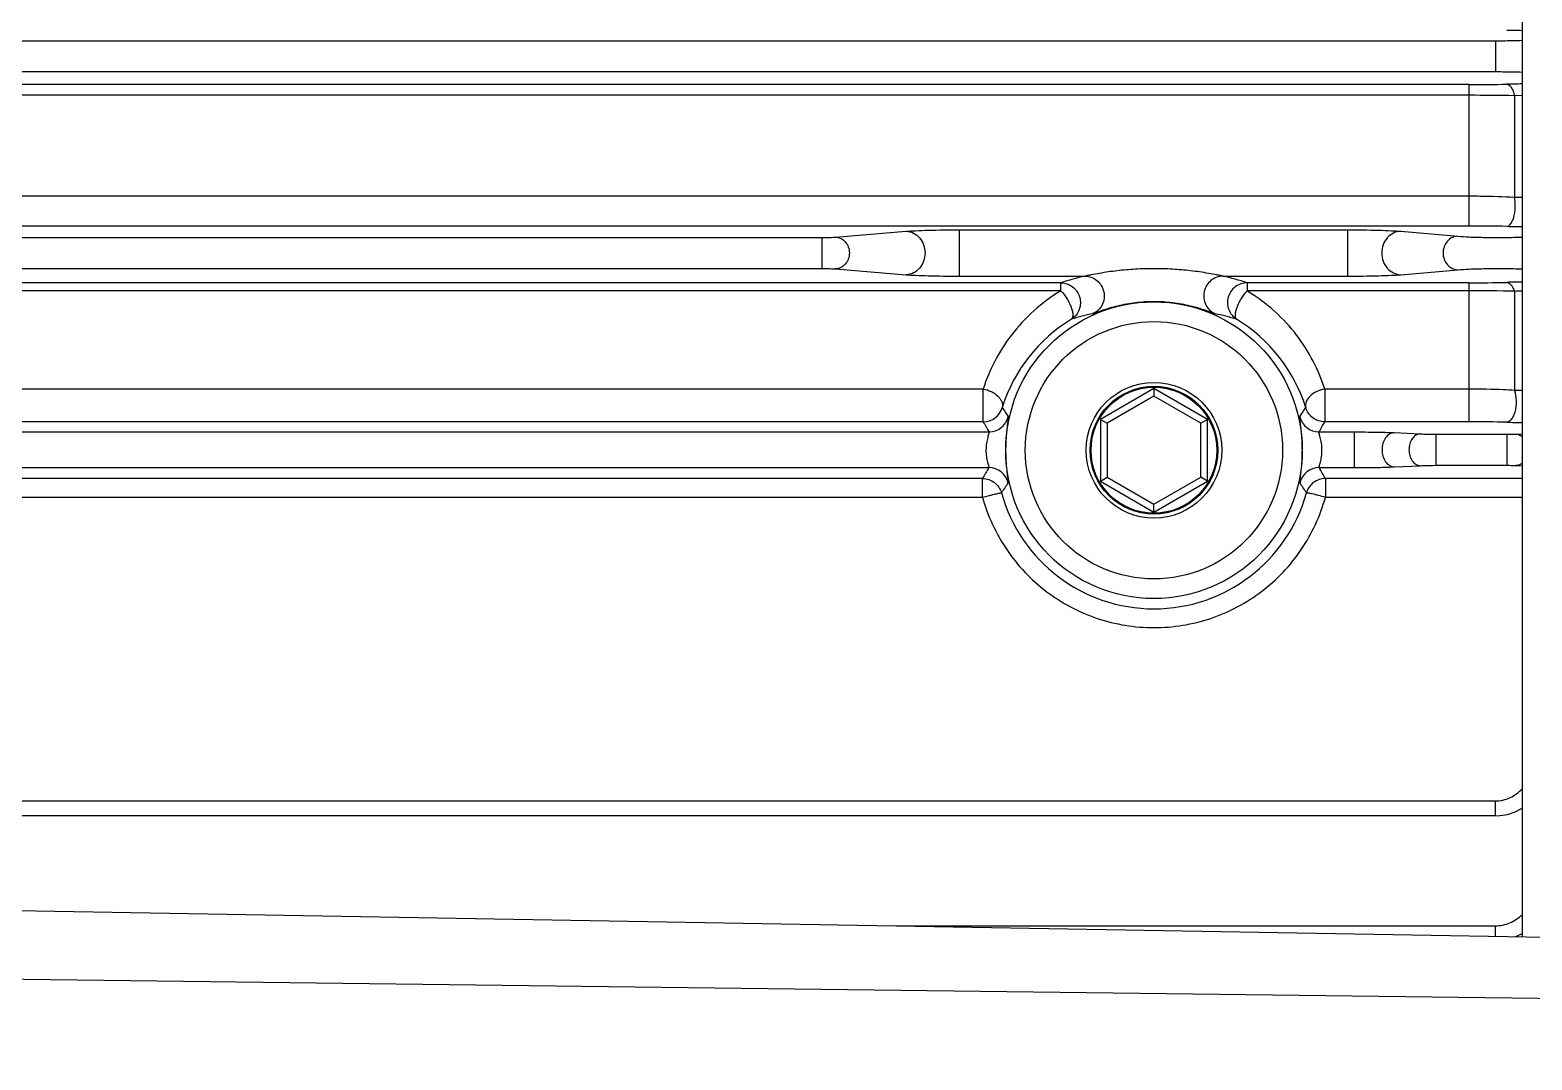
# Model space of a CAD drawing. Header units: millimetres. Extents: x -6 to 705, y -10 to 538.
# Drawn here: x 196.914 to 199.375, y 216.309 to 217.996 of the extents above; entities that cross this region are included whole.
import ezdxf

# ---------------------------------------------------------------- set-up
doc = ezdxf.new("R2010")
doc.units = ezdxf.units.MM
doc.layers.add('02___PRT_ALL_AXES', color=7, linetype='Continuous')

msp = doc.modelspace()

# ---------------------------------------------------------------- linework, layer by layer
at = {"color": 8, "linetype": 'Continuous', "lineweight": -3}
for p, q in [((194.9707, 217.9788), (199.3152, 217.9788)), ((199.3152, 217.9788), (199.3152, 217.9282)), ((194.9707, 217.9282), (199.3152, 217.9282)), ((199.2718, 217.907), (195.014, 217.907)), ((199.2718, 217.907), (199.2718, 217.6754)), ((199.2718, 217.8894), (195.014, 217.8894)), ((199.3589, 217.8892), (199.3463, 217.8888)), ((199.3463, 217.8888), (199.3463, 217.7226)), ((195.014, 217.7246), (199.2718, 217.7246)), ((199.3463, 217.7226), (199.3589, 217.7224)), ((195.014, 217.6754), (199.2718, 217.6754)), ((198.234, 217.6572), (198.3497, 217.6667)), ((198.4364, 217.669), (198.4364, 217.5932)), ((198.4364, 217.669), (199.0726, 217.669)), ((199.0726, 217.669), (199.0726, 217.5932)), ((199.1601, 217.6667), (199.2535, 217.6586)), ((196.0747, 217.6565), (198.2112, 217.6565)), ((198.2112, 217.6565), (198.2112, 217.6057)), ((196.0747, 217.6057), (198.2112, 217.6057)), ((198.234, 217.6051), (198.3497, 217.5955)), ((198.4364, 217.5932), (198.6424, 217.5932)), ((198.869, 217.5932), (199.0726, 217.5932)), ((199.1601, 217.5956), (199.2535, 217.6036)), ((198.6033, 217.5692), (195.6826, 217.5692)), ((198.6033, 217.5822), (195.6827, 217.5822)), ((198.6033, 217.5692), (198.6033, 217.5822)), ((198.9082, 217.5822), (198.9082, 217.5692)), ((199.2718, 217.5692), (198.9082, 217.5692)), ((199.2718, 217.5822), (198.9083, 217.5822)), ((199.2718, 217.5822), (199.2718, 217.3546)), ((199.3463, 217.5683), (199.3463, 217.4059)), ((198.476, 217.4083), (195.8099, 217.4083)), ((198.476, 217.3546), (198.476, 217.4083)), ((198.7557, 217.4092), (198.6681, 217.3586)), ((198.7557, 217.3965), (198.6791, 217.3523)), ((198.7557, 217.4092), (198.7557, 217.3965)), ((198.8434, 217.3586), (198.7557, 217.4092)), ((198.8324, 217.3523), (198.7557, 217.3965)), ((199.0355, 217.4083), (199.0355, 217.3546)), ((199.2718, 217.4083), (199.0355, 217.4083)), ((199.3589, 217.4057), (199.3463, 217.4059)), ((198.476, 217.3546), (195.8099, 217.3546)), ((198.6681, 217.3586), (198.6681, 217.2574)), ((198.6681, 217.3586), (198.6791, 217.3523)), ((198.6791, 217.3523), (198.6791, 217.2637)), ((198.8434, 217.3586), (198.8324, 217.3523)), ((198.8324, 217.2637), (198.8324, 217.3523)), ((198.8434, 217.2574), (198.8434, 217.3586)), ((199.2718, 217.3546), (199.0355, 217.3546)), ((195.8004, 217.338), (198.4854, 217.338)), ((199.026, 217.338), (199.0838, 217.338)), ((199.0838, 217.338), (199.0838, 217.2795)), ((199.1493, 217.3368), (199.192, 217.3348)), ((199.2178, 217.3343), (199.2178, 217.2833)), ((199.2178, 217.3343), (199.3338, 217.3343)), ((199.3338, 217.3343), (199.3338, 217.2833)), ((199.3489, 217.3346), (199.3589, 217.3351)), ((195.8008, 217.2795), (198.4851, 217.2795)), ((199.0264, 217.2795), (199.0838, 217.2795)), ((199.1493, 217.2807), (199.192, 217.2827)), ((199.2178, 217.2833), (199.3338, 217.2833)), ((199.3489, 217.2829), (199.3589, 217.2824)), ((198.4748, 217.2616), (195.8111, 217.2616)), ((198.4748, 217.2308), (198.4748, 217.2616)), ((198.6681, 217.2574), (198.6791, 217.2637)), ((198.6681, 217.2574), (198.7557, 217.2068)), ((198.6791, 217.2637), (198.7557, 217.2195)), ((198.7557, 217.2195), (198.8324, 217.2637)), ((198.7557, 217.2068), (198.8434, 217.2574)), ((198.8434, 217.2574), (198.8324, 217.2637)), ((199.0367, 217.2616), (199.0367, 217.2308)), ((199.3589, 217.2616), (199.0367, 217.2616)), ((198.4748, 217.2308), (195.811, 217.2308)), ((198.7557, 217.2068), (198.7557, 217.2195)), ((199.3589, 217.2308), (199.0366, 217.2308)), ((194.9707, 216.7335), (199.3152, 216.7335)), ((199.3151, 216.7091), (199.3152, 216.7335)), ((199.3151, 216.7091), (194.9707, 216.7091)), ((194.482, 216.5963), (200.7756, 216.4864)), ((198.3338, 216.529), (199.3152, 216.529)), ((199.3152, 216.5119), (199.3152, 216.529)), ((199.3486, 216.5113), (199.3589, 216.5163)), ((194.482, 216.4723), (200.7756, 216.3927))]:
    msp.add_line(p, q, dxfattribs=at)
msp.add_lwpolyline([(199.3151, 216.7091), (199.3222, 216.7094), (199.3349, 216.7115), (199.3475, 216.7157), (199.3589, 216.7215)], dxfattribs=at)
at = {"color": 1}
msp.add_circle((211.1234, 217.2284), 28.8225, dxfattribs=at)
at = {"color": 8, "linetype": 'Continuous', "lineweight": -3}
for radius in [0.243, 0.2108, 0.1111, 0.1047, 0.1031]:
    msp.add_circle((198.7557, 217.308), radius, dxfattribs=at)
for centre, radius, start, end in [((199.5594, 229.6525), 11.6584, 268.89135, 269.01444), ((199.2734, 220.8506), 2.9436, 269.9699, 271.1774), ((199.5599, 207.0541), 10.8558, 91.0608, 91.19297), ((199.2733, 213.3351), 4.5543, 89.0818, 90.0183), ((199.2722, 214.6071), 3.0682, 88.8485, 90.0069), ((199.5581, 228.4612), 10.7887, 268.80914, 268.94212), ((198.7613, 217.095), 0.5122, 103.4228, 107.9741), ((198.7483, 217.0873), 0.5202, 72.0858, 76.5752), ((199.2733, 220.2164), 2.6341, 269.9671, 271.3164), ((199.2735, 214.5749), 2.9943, 88.6077, 90.0322), ((199.5575, 207.974), 9.6116, 91.18406, 91.33331), ((199.5528, 211.3341), 6.2376, 91.78149, 91.89731), ((198.7571, 217.2987), 0.2624, 121.3858, 162.3888), ((198.7587, 217.0483), 0.4942, 102.0465, 106.25), ((198.751, 217.0428), 0.4999, 73.7302, 77.8954), ((198.7543, 217.2987), 0.2624, 17.609, 58.5937), ((198.476, 217.3869), 0.0323, 270.0489, 344.1839), ((198.9527, 217.6579), 0.5262, 212.1229, 214.0838), ((198.5589, 217.6579), 0.5261, 325.9135, 327.8743), ((199.0119, 217.6488), 0.6113, 208.765, 210.5549), ((198.4854, 217.3703), 0.0323, 270.0659, 346.9692), ((199.0261, 217.3703), 0.0323, 193.0484, 269.9467), ((198.5008, 217.6481), 0.61, 329.4448, 331.2386), ((199.2733, 214.7287), 2.6259, 88.6795, 90.0331), ((199.5575, 226.9343), 9.583, 268.66259, 268.81227), ((199.0096, 216.9673), 0.6104, 149.237, 151.1772), ((198.4851, 217.2472), 0.0323, 12.7233, 89.9462), ((199.0264, 217.2472), 0.0323, 90.0641, 167.2904), ((198.497, 216.9645), 0.616, 28.8318, 30.7544), ((198.9522, 216.9573), 0.5273, 145.7064, 147.8244), ((198.5593, 216.9573), 0.5273, 32.176, 34.294), ((198.7557, 217.3076), 0.2594, 195.5475, 344.4525)]:
    msp.add_arc(centre, radius, start, end, dxfattribs=at)
for points, knots in [([(199.3152, 217.9788), (199.3192, 217.9788), (199.3338, 217.9789), (199.3484, 217.9792), (199.359, 217.9796)], [0, 0, 0, 0, 0.272617, 1, 1, 1, 1]), ([(199.3152, 217.9282), (199.3192, 217.9282), (199.3338, 217.9281), (199.3484, 217.9279), (199.359, 217.9275)], [0, 0, 0, 0, 0.272615, 1, 1, 1, 1]), ([(199.3339, 217.9076), (199.3369, 217.9074), (199.3412, 217.903), (199.3444, 217.896), (199.3457, 217.8914), (199.3463, 217.8888)], [0, 0, 0, 0, 0.387286, 0.668507, 1, 1, 1, 1]), ([(199.2718, 217.7246), (199.2782, 217.7246), (199.303, 217.7244), (199.3279, 217.7236), (199.3463, 217.7226)], [0, 0, 0, 0, 0.257329, 1, 1, 1, 1]), ([(199.3339, 217.6747), (199.3366, 217.675), (199.3406, 217.6787), (199.3437, 217.6848), (199.3459, 217.6914), (199.3473, 217.6988), (199.3481, 217.7094), (199.3474, 217.7174), (199.3463, 217.7226)], [0, 0, 0, 0, 0.156435, 0.267492, 0.398996, 0.545522, 0.699957, 1, 1, 1, 1]), ([(198.3497, 217.6667), (198.3548, 217.6672), (198.3669, 217.6678), (198.3958, 217.6688), (198.4195, 217.669), (198.4364, 217.669)], [0, 0, 0, 0, 0.178213, 0.416379, 1, 1, 1, 1]), ([(198.3497, 217.6667), (198.3538, 217.6666), (198.3621, 217.6645), (198.3723, 217.6564), (198.379, 217.6447), (198.3813, 217.6311), (198.379, 217.6175), (198.3723, 217.6058), (198.3621, 217.5977), (198.3538, 217.5956), (198.3497, 217.5955)], [0, 0, 0, 0, 0.117846, 0.240149, 0.368127, 0.499998, 0.63187, 0.759849, 0.882154, 1, 1, 1, 1]), ([(199.0726, 217.669), (199.0897, 217.669), (199.1138, 217.6688), (199.1429, 217.6678), (199.155, 217.6671), (199.1601, 217.6667)], [0, 0, 0, 0, 0.586631, 0.82432, 1, 1, 1, 1]), ([(199.1601, 217.6667), (199.156, 217.6666), (199.1476, 217.6645), (199.1373, 217.6564), (199.1305, 217.6447), (199.1282, 217.6311), (199.1305, 217.6175), (199.1373, 217.6058), (199.1476, 217.5978), (199.156, 217.5957), (199.1601, 217.5956)], [0, 0, 0, 0, 0.118351, 0.240841, 0.368603, 0.5, 0.631397, 0.759159, 0.881649, 1, 1, 1, 1]), ([(199.2535, 217.6586), (199.2503, 217.6585), (199.2438, 217.6569), (199.2359, 217.6507), (199.2306, 217.6416), (199.2288, 217.6311), (199.2306, 217.6206), (199.2359, 217.6116), (199.2438, 217.6053), (199.2503, 217.6037), (199.2535, 217.6036)], [0, 0, 0, 0, 0.118354, 0.240843, 0.368603, 0.499996, 0.63139, 0.759152, 0.881645, 1, 1, 1, 1]), ([(199.2535, 217.6586), (199.2597, 217.6581), (199.2749, 217.6572), (199.3008, 217.6565), (199.3298, 217.6564), (199.3497, 217.6569), (199.359, 217.6573)], [0, 0, 0, 0, 0.177538, 0.432417, 0.737044, 1, 1, 1, 1]), ([(198.2112, 217.6565), (198.2157, 217.6565), (198.2233, 217.6566), (198.2308, 217.6569), (198.234, 217.6572)], [0, 0, 0, 0, 0.588197, 1, 1, 1, 1]), ([(198.234, 217.6572), (198.2369, 217.6571), (198.243, 217.6556), (198.2505, 217.6496), (198.2554, 217.6411), (198.2571, 217.6311), (198.2554, 217.6212), (198.2505, 217.6126), (198.243, 217.6067), (198.2369, 217.6052), (198.234, 217.6051)], [0, 0, 0, 0, 0.117844, 0.240147, 0.368126, 0.5, 0.631874, 0.759853, 0.882156, 1, 1, 1, 1]), ([(198.2112, 217.6057), (198.2157, 217.6057), (198.2233, 217.6056), (198.2308, 217.6053), (198.234, 217.6051)], [0, 0, 0, 0, 0.588225, 1, 1, 1, 1]), ([(198.3497, 217.5955), (198.3548, 217.5951), (198.3669, 217.5944), (198.3958, 217.5935), (198.4195, 217.5932), (198.4364, 217.5932)], [0, 0, 0, 0, 0.178212, 0.416379, 1, 1, 1, 1]), ([(198.7557, 217.6054), (198.7457, 217.6054), (198.7256, 217.6048), (198.7006, 217.6027), (198.6809, 217.6001), (198.6666, 217.5978), (198.6553, 217.5957), (198.6473, 217.5941), (198.6439, 217.5934), (198.6424, 217.5932)], [0, 0, 0, 0, 0.264367, 0.527644, 0.658033, 0.786161, 0.908069, 0.962031, 1, 1, 1, 1]), ([(198.6424, 217.5932), (198.646, 217.5932), (198.6532, 217.5919), (198.6658, 217.5847), (198.6759, 217.5682), (198.6735, 217.549), (198.6649, 217.5372), (198.6588, 217.5331), (198.6556, 217.5316)], [0, 0, 0, 0, 0.124858, 0.250631, 0.500155, 0.74955, 0.875216, 1, 1, 1, 1]), ([(198.869, 217.5932), (198.8676, 217.5934), (198.8642, 217.5941), (198.8562, 217.5957), (198.8448, 217.5978), (198.8305, 217.6001), (198.8108, 217.6027), (198.7859, 217.6048), (198.7658, 217.6054), (198.7557, 217.6054)], [0, 0, 0, 0, 0.037953, 0.091919, 0.213829, 0.341957, 0.472348, 0.735629, 1, 1, 1, 1]), ([(198.869, 217.5932), (198.8655, 217.5932), (198.8582, 217.5919), (198.8487, 217.5864), (198.8415, 217.578), (198.8374, 217.5677), (198.8369, 217.5567), (198.8401, 217.5461), (198.8465, 217.5372), (198.8526, 217.5331), (198.8559, 217.5316)], [0, 0, 0, 0, 0.124084, 0.248829, 0.374269, 0.500132, 0.625963, 0.751323, 0.875976, 1, 1, 1, 1]), ([(199.0726, 217.5932), (199.0897, 217.5932), (199.1138, 217.5935), (199.1429, 217.5945), (199.155, 217.5951), (199.1601, 217.5956)], [0, 0, 0, 0, 0.586631, 0.824319, 1, 1, 1, 1]), ([(199.2535, 217.6036), (199.2597, 217.6042), (199.2749, 217.605), (199.3008, 217.6057), (199.3298, 217.6058), (199.3497, 217.6054), (199.359, 217.605)], [0, 0, 0, 0, 0.177534, 0.432415, 0.737044, 1, 1, 1, 1]), ([(198.6032, 217.5692), (198.5719, 217.5503), (198.5187, 217.5027), (198.4859, 217.4397), (198.4759, 217.4083)], [0, 0, 0, 0, 0.525847, 1, 1, 1, 1]), ([(198.6033, 217.5822), (198.61, 217.5822), (198.6239, 217.5774), (198.6361, 217.5595), (198.6354, 217.5412), (198.6285, 217.5292), (198.6233, 217.5246), (198.6205, 217.5227)], [0, 0, 0, 0, 0.248464, 0.498472, 0.748339, 0.874531, 1, 1, 1, 1]), ([(198.6033, 217.5692), (198.6069, 217.5653), (198.6118, 217.5588), (198.617, 217.5495), (198.6201, 217.5424), (198.6221, 217.5358), (198.6231, 217.5294), (198.6224, 217.5242), (198.6205, 217.5227)], [0, 0, 0, 0, 0.305985, 0.464459, 0.614378, 0.74757, 0.857518, 1, 1, 1, 1]), ([(198.9082, 217.5822), (198.9014, 217.5822), (198.8875, 217.5775), (198.8753, 217.5595), (198.8761, 217.5378), (198.8853, 217.5264), (198.891, 217.5227)], [0, 0, 0, 0, 0.249402, 0.500124, 0.750751, 1, 1, 1, 1]), ([(198.9082, 217.5692), (198.9047, 217.5652), (198.8996, 217.5588), (198.8945, 217.5494), (198.8914, 217.5424), (198.8894, 217.5358), (198.8887, 217.5309), (198.8887, 217.5275), (198.889, 217.5256), (198.8896, 217.5239), (198.8905, 217.5231), (198.891, 217.5227)], [0, 0, 0, 0, 0.304991, 0.462761, 0.611712, 0.744124, 0.853633, 0.897552, 0.933787, 0.964339, 1, 1, 1, 1]), ([(199.0355, 217.4083), (199.0255, 217.4397), (199.0014, 217.4859), (198.954, 217.5374), (198.9242, 217.5595), (198.9081, 217.5692)], [0, 0, 0, 0, 0.472908, 0.72954, 1, 1, 1, 1]), ([(199.3339, 217.5829), (199.3366, 217.5827), (199.3407, 217.5796), (199.3441, 217.574), (199.3456, 217.5703), (199.3463, 217.5683)], [0, 0, 0, 0, 0.407553, 0.680947, 1, 1, 1, 1]), ([(198.7557, 217.5513), (198.7456, 217.5513), (198.7305, 217.5504), (198.7107, 217.5474), (198.6964, 217.5444), (198.6831, 217.5408), (198.6728, 217.5376), (198.6656, 217.535), (198.6613, 217.5335), (198.6581, 217.5324), (198.6563, 217.5317), (198.6556, 217.5316)], [0, 0, 0, 0, 0.296121, 0.442313, 0.585263, 0.721847, 0.845895, 0.89979, 0.945381, 0.979775, 1, 1, 1, 1]), ([(198.8559, 217.5316), (198.8552, 217.5317), (198.8534, 217.5324), (198.8502, 217.5335), (198.8459, 217.535), (198.8387, 217.5376), (198.8284, 217.5408), (198.8151, 217.5444), (198.8008, 217.5474), (198.781, 217.5504), (198.7659, 217.5513), (198.7557, 217.5513)], [0, 0, 0, 0, 0.020224, 0.05463, 0.100224, 0.154106, 0.278149, 0.414733, 0.557685, 0.703878, 1, 1, 1, 1]), ([(198.476, 217.4083), (198.4805, 217.4077), (198.4891, 217.4046), (198.4984, 217.3986), (198.5037, 217.3924), (198.5063, 217.3877), (198.5076, 217.3828), (198.5074, 217.3796), (198.507, 217.3781)], [0, 0, 0, 0, 0.290901, 0.565111, 0.689101, 0.801362, 0.901906, 1, 1, 1, 1]), ([(199.0355, 217.4083), (199.0309, 217.4075), (199.0223, 217.4047), (199.0116, 217.3976), (199.0047, 217.3884), (199.0037, 217.3811), (199.0045, 217.3781)], [0, 0, 0, 0, 0.291392, 0.56657, 0.802666, 1, 1, 1, 1]), ([(199.3463, 217.4059), (199.3404, 217.4063), (199.3156, 217.4077), (199.2907, 217.4083), (199.2718, 217.4083)], [0, 0, 0, 0, 0.238189, 1, 1, 1, 1]), ([(199.3463, 217.4059), (199.3481, 217.4007), (199.3493, 217.3922), (199.349, 217.381), (199.3477, 217.3727), (199.3453, 217.3653), (199.3417, 217.3583), (199.337, 217.3542), (199.3339, 217.3539)], [0, 0, 0, 0, 0.28434, 0.436804, 0.584356, 0.718927, 0.834179, 1, 1, 1, 1]), ([(199.0355, 217.3546), (199.0286, 217.3546), (199.0146, 217.3593), (199.0063, 217.3715), (199.0045, 217.3781)], [0, 0, 0, 0, 0.49984, 1, 1, 1, 1]), ([(198.5168, 217.363), (198.5169, 217.3629), (198.5169, 217.3624), (198.5169, 217.3616), (198.5168, 217.3602), (198.5165, 217.3576), (198.516, 217.3533), (198.5151, 217.3469), (198.5142, 217.339), (198.5134, 217.3297), (198.5128, 217.3195), (198.5126, 217.3087), (198.5127, 217.2979), (198.5133, 217.2876), (198.5141, 217.2784), (198.5149, 217.2705), (198.5157, 217.2641), (198.5163, 217.2597), (198.5165, 217.2571), (198.5166, 217.2558), (198.5166, 217.2549), (198.5166, 217.2545), (198.5165, 217.2543)], [0, 0, 0, 0, 0.004112, 0.012159, 0.024242, 0.040364, 0.084553, 0.144071, 0.217846, 0.303942, 0.399417, 0.500037, 0.600662, 0.696148, 0.782237, 0.855995, 0.915495, 0.959665, 0.975773, 0.987844, 0.995885, 1, 1, 1, 1]), ([(198.9949, 217.2543), (198.9948, 217.2545), (198.9948, 217.2549), (198.9948, 217.2558), (198.9949, 217.2571), (198.9952, 217.2597), (198.9958, 217.2641), (198.9965, 217.2705), (198.9974, 217.2784), (198.9982, 217.2876), (198.9987, 217.2979), (198.9989, 217.3087), (198.9987, 217.3195), (198.9981, 217.3297), (198.9972, 217.339), (198.9963, 217.3469), (198.9955, 217.3533), (198.9949, 217.3576), (198.9946, 217.3602), (198.9945, 217.3616), (198.9945, 217.3624), (198.9945, 217.3629), (198.9946, 217.363)], [0, 0, 0, 0, 0.004115, 0.012157, 0.024229, 0.040339, 0.084512, 0.144018, 0.217785, 0.303878, 0.399372, 0.500001, 0.600631, 0.696102, 0.782198, 0.855955, 0.915465, 0.959645, 0.975764, 0.987844, 0.995888, 1, 1, 1, 1]), ([(198.4854, 217.338), (198.4855, 217.338), (198.4855, 217.3377), (198.4854, 217.3368), (198.485, 217.3351), (198.4842, 217.3324), (198.4831, 217.3288), (198.4821, 217.3245), (198.4809, 217.3178), (198.4801, 217.3088), (198.4808, 217.2998), (198.4819, 217.2931), (198.4829, 217.2888), (198.4839, 217.2852), (198.4846, 217.2825), (198.4851, 217.2807), (198.4852, 217.2799), (198.4852, 217.2796), (198.4851, 217.2795)], [0, 0, 0, 0, 0.004582, 0.01349, 0.045031, 0.093669, 0.156792, 0.231678, 0.315768, 0.500132, 0.684527, 0.76862, 0.843468, 0.906511, 0.955047, 0.986507, 0.995406, 1, 1, 1, 1]), ([(199.0264, 217.2795), (199.0263, 217.2796), (199.0263, 217.2799), (199.0264, 217.2807), (199.0268, 217.2825), (199.0276, 217.2852), (199.0286, 217.2888), (199.0295, 217.2931), (199.0307, 217.2998), (199.0313, 217.3088), (199.0306, 217.3178), (199.0293, 217.3245), (199.0283, 217.3288), (199.0273, 217.3324), (199.0265, 217.3351), (199.026, 217.3368), (199.0259, 217.3377), (199.026, 217.338), (199.026, 217.338)], [0, 0, 0, 0, 0.004595, 0.013495, 0.044959, 0.093499, 0.156549, 0.231405, 0.315503, 0.499909, 0.684279, 0.768369, 0.843242, 0.906353, 0.954983, 0.986515, 0.99542, 1, 1, 1, 1]), ([(199.0838, 217.338), (199.0957, 217.338), (199.1175, 217.3378), (199.1394, 217.3373), (199.1493, 217.3368)], [0, 0, 0, 0, 0.544702, 1, 1, 1, 1]), ([(199.1493, 217.3368), (199.1466, 217.3367), (199.141, 217.3348), (199.1345, 217.3283), (199.1304, 217.3192), (199.129, 217.3088), (199.1304, 217.2983), (199.1345, 217.2892), (199.141, 217.2827), (199.1466, 217.2809), (199.1493, 217.2807)], [0, 0, 0, 0, 0.106635, 0.225181, 0.358013, 0.5, 0.641987, 0.774819, 0.893365, 1, 1, 1, 1]), ([(199.192, 217.3348), (199.1895, 217.3347), (199.1843, 217.333), (199.1783, 217.3269), (199.1744, 217.3185), (199.1731, 217.3088), (199.1744, 217.2991), (199.1783, 217.2906), (199.1843, 217.2846), (199.1895, 217.2828), (199.192, 217.2827)], [0, 0, 0, 0, 0.106648, 0.225193, 0.358015, 0.49999, 0.641967, 0.774796, 0.893348, 1, 1, 1, 1]), ([(199.192, 217.3348), (199.1938, 217.3347), (199.2024, 217.3344), (199.211, 217.3343), (199.2178, 217.3343)], [0, 0, 0, 0, 0.211567, 1, 1, 1, 1]), ([(199.3338, 217.3343), (199.3352, 217.3343), (199.3402, 217.3343), (199.3453, 217.3344), (199.3489, 217.3346)], [0, 0, 0, 0, 0.286369, 1, 1, 1, 1]), ([(199.3489, 217.3346), (199.3497, 217.3346), (199.3534, 217.3341), (199.3568, 217.3323), (199.359, 217.3306)], [0, 0, 0, 0, 0.24288, 1, 1, 1, 1]), ([(199.0838, 217.2795), (199.0957, 217.2795), (199.1175, 217.2797), (199.1394, 217.2803), (199.1493, 217.2807)], [0, 0, 0, 0, 0.544701, 1, 1, 1, 1]), ([(199.192, 217.2827), (199.1938, 217.2828), (199.2024, 217.2831), (199.211, 217.2833), (199.2178, 217.2833)], [0, 0, 0, 0, 0.211585, 1, 1, 1, 1]), ([(199.3338, 217.2833), (199.3352, 217.2833), (199.3402, 217.2833), (199.3453, 217.2831), (199.3489, 217.2829)], [0, 0, 0, 0, 0.28632, 1, 1, 1, 1]), ([(199.359, 217.287), (199.3582, 217.2864), (199.3553, 217.2842), (199.3516, 217.283), (199.3489, 217.2829)], [0, 0, 0, 0, 0.261957, 1, 1, 1, 1]), ([(198.4748, 217.2616), (198.4817, 217.2616), (198.4957, 217.2569), (198.504, 217.2446), (198.5059, 217.238)], [0, 0, 0, 0, 0.500125, 1, 1, 1, 1]), ([(199.0367, 217.2616), (199.0298, 217.2616), (199.0157, 217.2569), (199.0075, 217.2446), (199.0056, 217.238)], [0, 0, 0, 0, 0.500125, 1, 1, 1, 1]), ([(198.4748, 217.2308), (198.4787, 217.2318), (198.4843, 217.2333), (198.4914, 217.2352), (198.496, 217.2363), (198.4998, 217.2371), (198.5025, 217.2377), (198.5041, 217.238), (198.5049, 217.2381), (198.5055, 217.2381), (198.5058, 217.2381), (198.5059, 217.238)], [0, 0, 0, 0, 0.374732, 0.544541, 0.694132, 0.818239, 0.912578, 0.947393, 0.973604, 0.991096, 1, 1, 1, 1]), ([(198.4748, 217.2308), (198.4833, 217.2005), (198.5102, 217.1422), (198.5762, 217.0727), (198.6609, 217.0277), (198.7243, 217.0174), (198.7557, 217.0174)], [0, 0, 0, 0, 0.249909, 0.499865, 0.749896, 1, 1, 1, 1]), ([(198.7557, 217.0174), (198.7872, 217.0174), (198.8505, 217.0277), (198.9353, 217.0727), (199.0013, 217.1422), (199.0282, 217.2005), (199.0366, 217.2308)], [0, 0, 0, 0, 0.2501, 0.50013, 0.750089, 1, 1, 1, 1]), ([(199.0367, 217.2308), (199.0328, 217.2318), (199.0272, 217.2333), (199.02, 217.2352), (199.0155, 217.2363), (199.0116, 217.2371), (199.009, 217.2377), (199.0074, 217.238), (199.0065, 217.2381), (199.006, 217.2381), (199.0057, 217.2381), (199.0056, 217.238)], [0, 0, 0, 0, 0.374732, 0.544541, 0.694132, 0.818239, 0.912578, 0.947392, 0.973604, 0.991096, 1, 1, 1, 1]), ([(199.3152, 216.7335), (199.3234, 216.7335), (199.34, 216.7374), (199.3534, 216.7476), (199.359, 216.7536)], [0, 0, 0, 0, 0.499589, 1, 1, 1, 1]), ([(199.3152, 216.529), (199.3232, 216.529), (199.3395, 216.5324), (199.3532, 216.5417), (199.359, 216.5472)], [0, 0, 0, 0, 0.499808, 1, 1, 1, 1])]:
    msp.add_open_spline(points, degree=3, knots=knots, dxfattribs=at)
at = {"layer": '02___PRT_ALL_AXES', "color": 8, "linetype": 'Continuous', "lineweight": -3}
msp.add_line((199.3589, 221.7432), (199.3589, 216.5111), dxfattribs=at)

doc.saveas('drawing.dxf')
